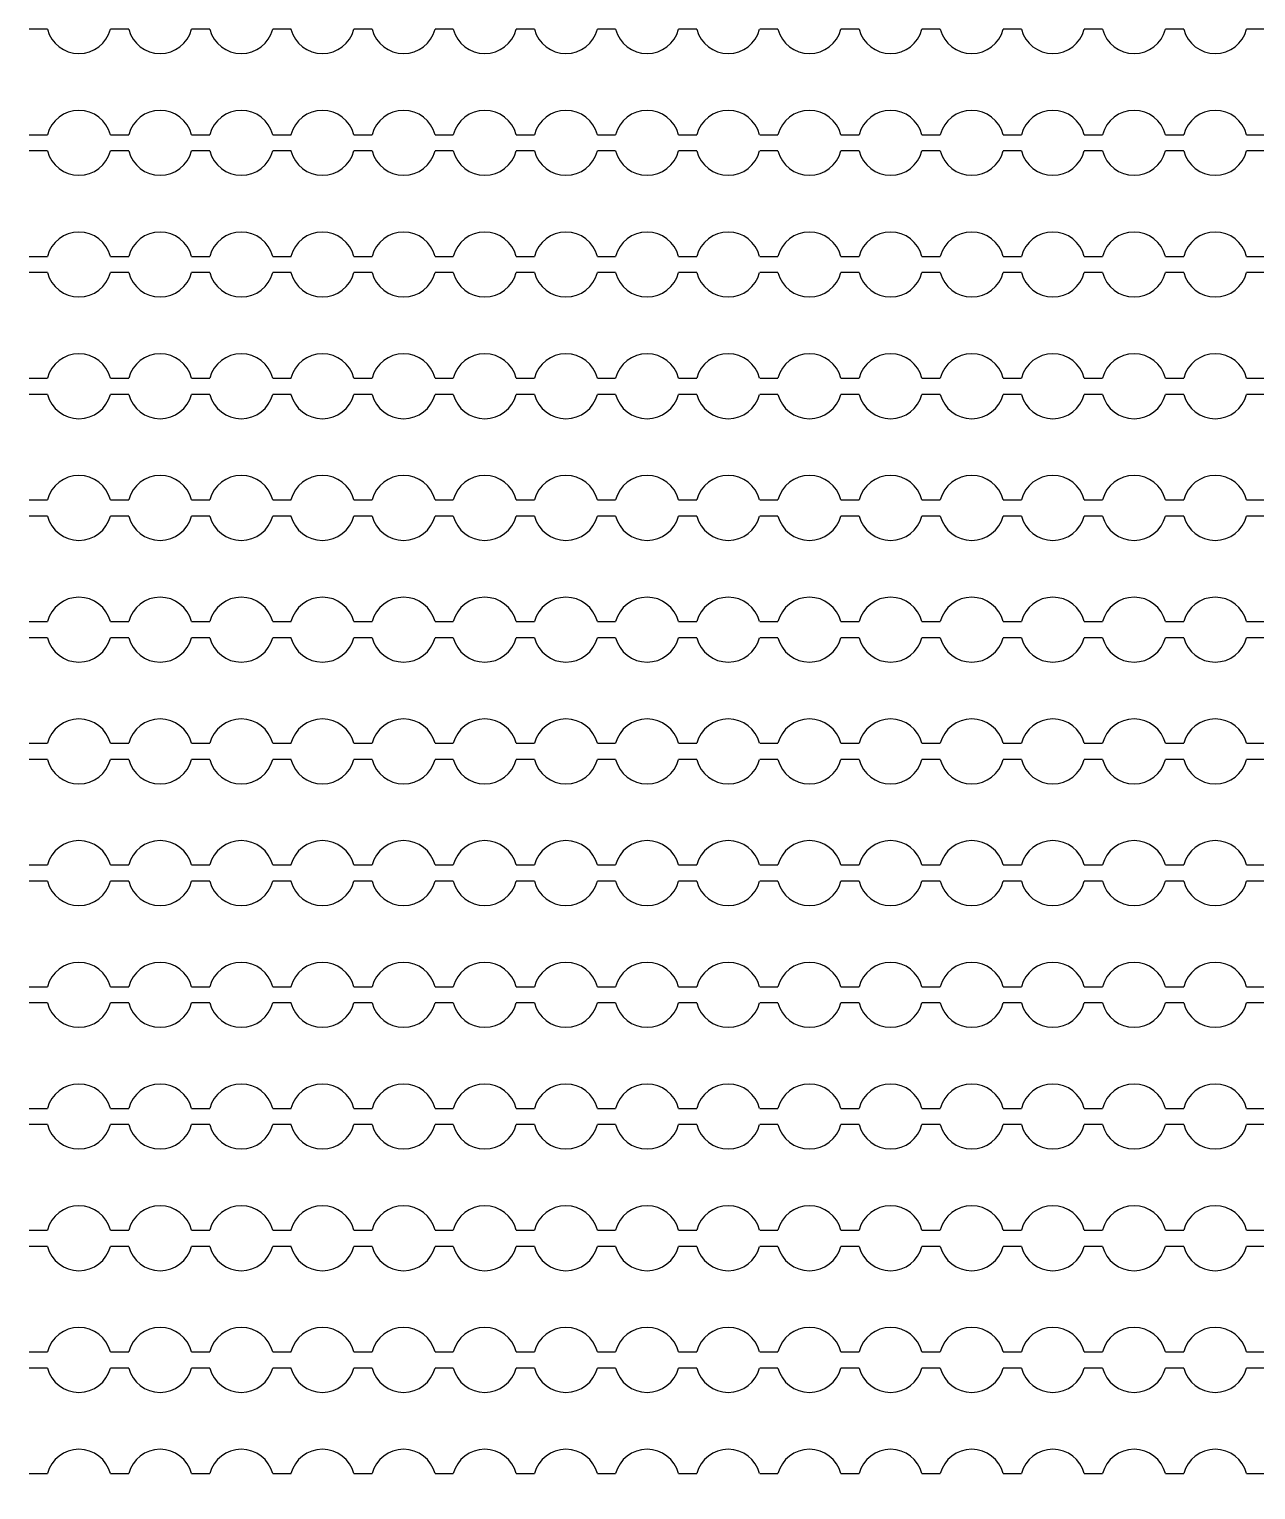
# Model space of a CAD drawing. Extents: x 4056 to 105656, y 4120 to 105720.
# Drawn here: x 34414 to 35170, y 32298 to 33198 of the extents above; entities that cross this region are included whole.
import ezdxf

# ---------------------------------------------------------------- set-up
doc = ezdxf.new("R2010")
doc.units = 13
doc.header["$MEASUREMENT"] = 0
doc.layers.add('Main Layer', color=7, linetype='Continuous', lineweight=0)

msp = doc.modelspace()

# ---------------------------------------------------------------- linework, layer by layer
for p, q in [((34425.14, 33197.98), (34413.87, 33197.98)), ((34475.14, 33197.98), (34463.87, 33197.98)), ((34525.14, 33197.98), (34513.87, 33197.98)), ((34575.14, 33197.98), (34563.87, 33197.98)), ((34625.14, 33197.98), (34613.87, 33197.98)), ((34675.14, 33197.98), (34663.87, 33197.98)), ((34725.14, 33197.98), (34713.87, 33197.98)), ((34775.14, 33197.98), (34763.87, 33197.98)), ((34825.14, 33197.98), (34813.87, 33197.98)), ((34875.14, 33197.98), (34863.87, 33197.98)), ((34925.14, 33197.98), (34913.87, 33197.98)), ((34975.14, 33197.98), (34963.87, 33197.98)), ((35025.14, 33197.98), (35013.87, 33197.98)), ((35075.14, 33197.98), (35063.87, 33197.98)), ((35125.14, 33197.98), (35113.87, 33197.98)), ((35175.14, 33197.98), (35163.87, 33197.98)), ((34413.87, 33132.98), (34425.14, 33132.98)), ((34463.87, 33132.98), (34475.14, 33132.98)), ((34513.87, 33132.98), (34525.14, 33132.98)), ((34563.87, 33132.98), (34575.14, 33132.98)), ((34613.87, 33132.98), (34625.14, 33132.98)), ((34663.87, 33132.98), (34675.14, 33132.98)), ((34713.87, 33132.98), (34725.14, 33132.98)), ((34763.87, 33132.98), (34775.14, 33132.98)), ((34813.87, 33132.98), (34825.14, 33132.98)), ((34863.87, 33132.98), (34875.14, 33132.98)), ((34913.87, 33132.98), (34925.14, 33132.98)), ((34963.87, 33132.98), (34975.14, 33132.98)), ((35013.87, 33132.98), (35025.14, 33132.98)), ((35063.87, 33132.98), (35075.14, 33132.98)), ((35113.87, 33132.98), (35125.14, 33132.98)), ((35163.87, 33132.98), (35175.14, 33132.98)), ((34425.14, 33122.98), (34413.87, 33122.98)), ((34475.14, 33122.98), (34463.87, 33122.98)), ((34525.14, 33122.98), (34513.87, 33122.98)), ((34575.14, 33122.98), (34563.87, 33122.98)), ((34625.14, 33122.98), (34613.87, 33122.98)), ((34675.14, 33122.98), (34663.87, 33122.98)), ((34725.14, 33122.98), (34713.87, 33122.98)), ((34775.14, 33122.98), (34763.87, 33122.98)), ((34825.14, 33122.98), (34813.87, 33122.98)), ((34875.14, 33122.98), (34863.87, 33122.98)), ((34925.14, 33122.98), (34913.87, 33122.98)), ((34975.14, 33122.98), (34963.87, 33122.98)), ((35025.14, 33122.98), (35013.87, 33122.98)), ((35075.14, 33122.98), (35063.87, 33122.98)), ((35125.14, 33122.98), (35113.87, 33122.98)), ((35175.14, 33122.98), (35163.87, 33122.98)), ((34413.87, 33057.98), (34425.14, 33057.98)), ((34463.87, 33057.98), (34475.14, 33057.98)), ((34513.87, 33057.98), (34525.14, 33057.98)), ((34563.87, 33057.98), (34575.14, 33057.98)), ((34613.87, 33057.98), (34625.14, 33057.98)), ((34663.87, 33057.98), (34675.14, 33057.98)), ((34713.87, 33057.98), (34725.14, 33057.98)), ((34763.87, 33057.98), (34775.14, 33057.98)), ((34813.87, 33057.98), (34825.14, 33057.98)), ((34863.87, 33057.98), (34875.14, 33057.98)), ((34913.87, 33057.98), (34925.14, 33057.98)), ((34963.87, 33057.98), (34975.14, 33057.98)), ((35013.87, 33057.98), (35025.14, 33057.98)), ((35063.87, 33057.98), (35075.14, 33057.98)), ((35113.87, 33057.98), (35125.14, 33057.98)), ((35163.87, 33057.98), (35175.14, 33057.98)), ((34425.14, 33047.98), (34413.87, 33047.98)), ((34475.14, 33047.98), (34463.87, 33047.98)), ((34525.14, 33047.98), (34513.87, 33047.98)), ((34575.14, 33047.98), (34563.87, 33047.98)), ((34625.14, 33047.98), (34613.87, 33047.98)), ((34675.14, 33047.98), (34663.87, 33047.98)), ((34725.14, 33047.98), (34713.87, 33047.98)), ((34775.14, 33047.98), (34763.87, 33047.98)), ((34825.14, 33047.98), (34813.87, 33047.98)), ((34875.14, 33047.98), (34863.87, 33047.98)), ((34925.14, 33047.98), (34913.87, 33047.98)), ((34975.14, 33047.98), (34963.87, 33047.98)), ((35025.14, 33047.98), (35013.87, 33047.98)), ((35075.14, 33047.98), (35063.87, 33047.98)), ((35125.14, 33047.98), (35113.87, 33047.98)), ((35175.14, 33047.98), (35163.87, 33047.98)), ((34413.87, 32982.98), (34425.14, 32982.98)), ((34463.87, 32982.98), (34475.14, 32982.98)), ((34513.87, 32982.98), (34525.14, 32982.98)), ((34563.87, 32982.98), (34575.14, 32982.98)), ((34613.87, 32982.98), (34625.14, 32982.98)), ((34663.87, 32982.98), (34675.14, 32982.98)), ((34713.87, 32982.98), (34725.14, 32982.98)), ((34763.87, 32982.98), (34775.14, 32982.98)), ((34813.87, 32982.98), (34825.14, 32982.98)), ((34863.87, 32982.98), (34875.14, 32982.98)), ((34913.87, 32982.98), (34925.14, 32982.98)), ((34963.87, 32982.98), (34975.14, 32982.98)), ((35013.87, 32982.98), (35025.14, 32982.98)), ((35063.87, 32982.98), (35075.14, 32982.98)), ((35113.87, 32982.98), (35125.14, 32982.98)), ((35163.87, 32982.98), (35175.14, 32982.98)), ((34425.14, 32972.98), (34413.87, 32972.98)), ((34475.14, 32972.98), (34463.87, 32972.98)), ((34525.14, 32972.98), (34513.87, 32972.98)), ((34575.14, 32972.98), (34563.87, 32972.98)), ((34625.14, 32972.98), (34613.87, 32972.98)), ((34675.14, 32972.98), (34663.87, 32972.98)), ((34725.14, 32972.98), (34713.87, 32972.98)), ((34775.14, 32972.98), (34763.87, 32972.98)), ((34825.14, 32972.98), (34813.87, 32972.98)), ((34875.14, 32972.98), (34863.87, 32972.98)), ((34925.14, 32972.98), (34913.87, 32972.98)), ((34975.14, 32972.98), (34963.87, 32972.98)), ((35025.14, 32972.98), (35013.87, 32972.98)), ((35075.14, 32972.98), (35063.87, 32972.98)), ((35125.14, 32972.98), (35113.87, 32972.98)), ((35175.14, 32972.98), (35163.87, 32972.98)), ((34413.87, 32907.98), (34425.14, 32907.98)), ((34463.87, 32907.98), (34475.14, 32907.98)), ((34513.87, 32907.98), (34525.14, 32907.98)), ((34563.87, 32907.98), (34575.14, 32907.98)), ((34613.87, 32907.98), (34625.14, 32907.98)), ((34663.87, 32907.98), (34675.14, 32907.98)), ((34713.87, 32907.98), (34725.14, 32907.98)), ((34763.87, 32907.98), (34775.14, 32907.98)), ((34813.87, 32907.98), (34825.14, 32907.98)), ((34863.87, 32907.98), (34875.14, 32907.98)), ((34913.87, 32907.98), (34925.14, 32907.98)), ((34963.87, 32907.98), (34975.14, 32907.98)), ((35013.87, 32907.98), (35025.14, 32907.98)), ((35063.87, 32907.98), (35075.14, 32907.98)), ((35113.87, 32907.98), (35125.14, 32907.98)), ((35163.87, 32907.98), (35175.14, 32907.98)), ((34425.14, 32897.98), (34413.87, 32897.98)), ((34475.14, 32897.98), (34463.87, 32897.98)), ((34525.14, 32897.98), (34513.87, 32897.98)), ((34575.14, 32897.98), (34563.87, 32897.98)), ((34625.14, 32897.98), (34613.87, 32897.98)), ((34675.14, 32897.98), (34663.87, 32897.98)), ((34725.14, 32897.98), (34713.87, 32897.98)), ((34775.14, 32897.98), (34763.87, 32897.98)), ((34825.14, 32897.98), (34813.87, 32897.98)), ((34875.14, 32897.98), (34863.87, 32897.98)), ((34925.14, 32897.98), (34913.87, 32897.98)), ((34975.14, 32897.98), (34963.87, 32897.98)), ((35025.14, 32897.98), (35013.87, 32897.98)), ((35075.14, 32897.98), (35063.87, 32897.98)), ((35125.14, 32897.98), (35113.87, 32897.98)), ((35175.14, 32897.98), (35163.87, 32897.98)), ((34413.87, 32832.98), (34425.14, 32832.98)), ((34463.87, 32832.98), (34475.14, 32832.98)), ((34513.87, 32832.98), (34525.14, 32832.98)), ((34563.87, 32832.98), (34575.14, 32832.98)), ((34613.87, 32832.98), (34625.14, 32832.98)), ((34663.87, 32832.98), (34675.14, 32832.98)), ((34713.87, 32832.98), (34725.14, 32832.98)), ((34763.87, 32832.98), (34775.14, 32832.98)), ((34813.87, 32832.98), (34825.14, 32832.98)), ((34863.87, 32832.98), (34875.14, 32832.98)), ((34913.87, 32832.98), (34925.14, 32832.98)), ((34963.87, 32832.98), (34975.14, 32832.98)), ((35013.87, 32832.98), (35025.14, 32832.98)), ((35063.87, 32832.98), (35075.14, 32832.98)), ((35113.87, 32832.98), (35125.14, 32832.98)), ((35163.87, 32832.98), (35175.14, 32832.98)), ((34425.14, 32822.98), (34413.87, 32822.98)), ((34475.14, 32822.98), (34463.87, 32822.98)), ((34525.14, 32822.98), (34513.87, 32822.98)), ((34575.14, 32822.98), (34563.87, 32822.98)), ((34625.14, 32822.98), (34613.87, 32822.98)), ((34675.14, 32822.98), (34663.87, 32822.98)), ((34725.14, 32822.98), (34713.87, 32822.98)), ((34775.14, 32822.98), (34763.87, 32822.98)), ((34825.14, 32822.98), (34813.87, 32822.98)), ((34875.14, 32822.98), (34863.87, 32822.98)), ((34925.14, 32822.98), (34913.87, 32822.98)), ((34975.14, 32822.98), (34963.87, 32822.98)), ((35025.14, 32822.98), (35013.87, 32822.98)), ((35075.14, 32822.98), (35063.87, 32822.98)), ((35125.14, 32822.98), (35113.87, 32822.98)), ((35175.14, 32822.98), (35163.87, 32822.98)), ((34413.87, 32757.98), (34425.14, 32757.98)), ((34463.87, 32757.98), (34475.14, 32757.98)), ((34513.87, 32757.98), (34525.14, 32757.98)), ((34563.87, 32757.98), (34575.14, 32757.98)), ((34613.87, 32757.98), (34625.14, 32757.98)), ((34663.87, 32757.98), (34675.14, 32757.98)), ((34713.87, 32757.98), (34725.14, 32757.98)), ((34763.87, 32757.98), (34775.14, 32757.98)), ((34813.87, 32757.98), (34825.14, 32757.98)), ((34863.87, 32757.98), (34875.14, 32757.98)), ((34913.87, 32757.98), (34925.14, 32757.98)), ((34963.87, 32757.98), (34975.14, 32757.98)), ((35013.87, 32757.98), (35025.14, 32757.98)), ((35063.87, 32757.98), (35075.14, 32757.98)), ((35113.87, 32757.98), (35125.14, 32757.98)), ((35163.87, 32757.98), (35175.14, 32757.98)), ((34425.14, 32747.98), (34413.87, 32747.98)), ((34475.14, 32747.98), (34463.87, 32747.98)), ((34525.14, 32747.98), (34513.87, 32747.98)), ((34575.14, 32747.98), (34563.87, 32747.98)), ((34625.14, 32747.98), (34613.87, 32747.98)), ((34675.14, 32747.98), (34663.87, 32747.98)), ((34725.14, 32747.98), (34713.87, 32747.98)), ((34775.14, 32747.98), (34763.87, 32747.98)), ((34825.14, 32747.98), (34813.87, 32747.98)), ((34875.14, 32747.98), (34863.87, 32747.98)), ((34925.14, 32747.98), (34913.87, 32747.98)), ((34975.14, 32747.98), (34963.87, 32747.98)), ((35025.14, 32747.98), (35013.87, 32747.98)), ((35075.14, 32747.98), (35063.87, 32747.98)), ((35125.14, 32747.98), (35113.87, 32747.98)), ((35175.14, 32747.98), (35163.87, 32747.98)), ((34413.87, 32682.98), (34425.14, 32682.98)), ((34463.87, 32682.98), (34475.14, 32682.98)), ((34513.87, 32682.98), (34525.14, 32682.98)), ((34563.87, 32682.98), (34575.14, 32682.98)), ((34613.87, 32682.98), (34625.14, 32682.98)), ((34663.87, 32682.98), (34675.14, 32682.98)), ((34713.87, 32682.98), (34725.14, 32682.98)), ((34763.87, 32682.98), (34775.14, 32682.98)), ((34813.87, 32682.98), (34825.14, 32682.98)), ((34863.87, 32682.98), (34875.14, 32682.98)), ((34913.87, 32682.98), (34925.14, 32682.98)), ((34963.87, 32682.98), (34975.14, 32682.98)), ((35013.87, 32682.98), (35025.14, 32682.98)), ((35063.87, 32682.98), (35075.14, 32682.98)), ((35113.87, 32682.98), (35125.14, 32682.98)), ((35163.87, 32682.98), (35175.14, 32682.98)), ((34425.14, 32672.98), (34413.87, 32672.98)), ((34475.14, 32672.98), (34463.87, 32672.98)), ((34525.14, 32672.98), (34513.87, 32672.98)), ((34575.14, 32672.98), (34563.87, 32672.98)), ((34625.14, 32672.98), (34613.87, 32672.98)), ((34675.14, 32672.98), (34663.87, 32672.98)), ((34725.14, 32672.98), (34713.87, 32672.98)), ((34775.14, 32672.98), (34763.87, 32672.98)), ((34825.14, 32672.98), (34813.87, 32672.98)), ((34875.14, 32672.98), (34863.87, 32672.98)), ((34925.14, 32672.98), (34913.87, 32672.98)), ((34975.14, 32672.98), (34963.87, 32672.98)), ((35025.14, 32672.98), (35013.87, 32672.98)), ((35075.14, 32672.98), (35063.87, 32672.98)), ((35125.14, 32672.98), (35113.87, 32672.98)), ((35175.14, 32672.98), (35163.87, 32672.98)), ((34413.87, 32607.98), (34425.14, 32607.98)), ((34463.87, 32607.98), (34475.14, 32607.98)), ((34513.87, 32607.98), (34525.14, 32607.98)), ((34563.87, 32607.98), (34575.14, 32607.98)), ((34613.87, 32607.98), (34625.14, 32607.98)), ((34663.87, 32607.98), (34675.14, 32607.98)), ((34713.87, 32607.98), (34725.14, 32607.98)), ((34763.87, 32607.98), (34775.14, 32607.98)), ((34813.87, 32607.98), (34825.14, 32607.98)), ((34863.87, 32607.98), (34875.14, 32607.98)), ((34913.87, 32607.98), (34925.14, 32607.98)), ((34963.87, 32607.98), (34975.14, 32607.98)), ((35013.87, 32607.98), (35025.14, 32607.98)), ((35063.87, 32607.98), (35075.14, 32607.98)), ((35113.87, 32607.98), (35125.14, 32607.98)), ((35163.87, 32607.98), (35175.14, 32607.98)), ((34425.14, 32597.98), (34413.87, 32597.98)), ((34475.14, 32597.98), (34463.87, 32597.98)), ((34525.14, 32597.98), (34513.87, 32597.98)), ((34575.14, 32597.98), (34563.87, 32597.98)), ((34625.14, 32597.98), (34613.87, 32597.98)), ((34675.14, 32597.98), (34663.87, 32597.98)), ((34725.14, 32597.98), (34713.87, 32597.98)), ((34775.14, 32597.98), (34763.87, 32597.98)), ((34825.14, 32597.98), (34813.87, 32597.98)), ((34875.14, 32597.98), (34863.87, 32597.98)), ((34925.14, 32597.98), (34913.87, 32597.98)), ((34975.14, 32597.98), (34963.87, 32597.98)), ((35025.14, 32597.98), (35013.87, 32597.98)), ((35075.14, 32597.98), (35063.87, 32597.98)), ((35125.14, 32597.98), (35113.87, 32597.98)), ((35175.14, 32597.98), (35163.87, 32597.98)), ((34413.87, 32532.98), (34425.14, 32532.98)), ((34463.87, 32532.98), (34475.14, 32532.98)), ((34513.87, 32532.98), (34525.14, 32532.98)), ((34563.87, 32532.98), (34575.14, 32532.98)), ((34613.87, 32532.98), (34625.14, 32532.98)), ((34663.87, 32532.98), (34675.14, 32532.98)), ((34713.87, 32532.98), (34725.14, 32532.98)), ((34763.87, 32532.98), (34775.14, 32532.98)), ((34813.87, 32532.98), (34825.14, 32532.98)), ((34863.87, 32532.98), (34875.14, 32532.98)), ((34913.87, 32532.98), (34925.14, 32532.98)), ((34963.87, 32532.98), (34975.14, 32532.98)), ((35013.87, 32532.98), (35025.14, 32532.98)), ((35063.87, 32532.98), (35075.14, 32532.98)), ((35113.87, 32532.98), (35125.14, 32532.98)), ((35163.87, 32532.98), (35175.14, 32532.98)), ((34425.14, 32522.98), (34413.87, 32522.98)), ((34475.14, 32522.98), (34463.87, 32522.98)), ((34525.14, 32522.98), (34513.87, 32522.98)), ((34575.14, 32522.98), (34563.87, 32522.98)), ((34625.14, 32522.98), (34613.87, 32522.98)), ((34675.14, 32522.98), (34663.87, 32522.98)), ((34725.14, 32522.98), (34713.87, 32522.98)), ((34775.14, 32522.98), (34763.87, 32522.98)), ((34825.14, 32522.98), (34813.87, 32522.98)), ((34875.14, 32522.98), (34863.87, 32522.98)), ((34925.14, 32522.98), (34913.87, 32522.98)), ((34975.14, 32522.98), (34963.87, 32522.98)), ((35025.14, 32522.98), (35013.87, 32522.98)), ((35075.14, 32522.98), (35063.87, 32522.98)), ((35125.14, 32522.98), (35113.87, 32522.98)), ((35175.14, 32522.98), (35163.87, 32522.98)), ((34413.87, 32457.98), (34425.14, 32457.98)), ((34463.87, 32457.98), (34475.14, 32457.98)), ((34513.87, 32457.98), (34525.14, 32457.98)), ((34563.87, 32457.98), (34575.14, 32457.98)), ((34613.87, 32457.98), (34625.14, 32457.98)), ((34663.87, 32457.98), (34675.14, 32457.98)), ((34713.87, 32457.98), (34725.14, 32457.98)), ((34763.87, 32457.98), (34775.14, 32457.98)), ((34813.87, 32457.98), (34825.14, 32457.98)), ((34863.87, 32457.98), (34875.14, 32457.98)), ((34913.87, 32457.98), (34925.14, 32457.98)), ((34963.87, 32457.98), (34975.14, 32457.98)), ((35013.87, 32457.98), (35025.14, 32457.98)), ((35063.87, 32457.98), (35075.14, 32457.98)), ((35113.87, 32457.98), (35125.14, 32457.98)), ((35163.87, 32457.98), (35175.14, 32457.98)), ((34425.14, 32447.98), (34413.87, 32447.98)), ((34475.14, 32447.98), (34463.87, 32447.98)), ((34525.14, 32447.98), (34513.87, 32447.98)), ((34575.14, 32447.98), (34563.87, 32447.98)), ((34625.14, 32447.98), (34613.87, 32447.98)), ((34675.14, 32447.98), (34663.87, 32447.98)), ((34725.14, 32447.98), (34713.87, 32447.98)), ((34775.14, 32447.98), (34763.87, 32447.98)), ((34825.14, 32447.98), (34813.87, 32447.98)), ((34875.14, 32447.98), (34863.87, 32447.98)), ((34925.14, 32447.98), (34913.87, 32447.98)), ((34975.14, 32447.98), (34963.87, 32447.98)), ((35025.14, 32447.98), (35013.87, 32447.98)), ((35075.14, 32447.98), (35063.87, 32447.98)), ((35125.14, 32447.98), (35113.87, 32447.98)), ((35175.14, 32447.98), (35163.87, 32447.98)), ((34413.87, 32382.98), (34425.14, 32382.98)), ((34463.87, 32382.98), (34475.14, 32382.98)), ((34513.87, 32382.98), (34525.14, 32382.98)), ((34563.87, 32382.98), (34575.14, 32382.98)), ((34613.87, 32382.98), (34625.14, 32382.98)), ((34663.87, 32382.98), (34675.14, 32382.98)), ((34713.87, 32382.98), (34725.14, 32382.98)), ((34763.87, 32382.98), (34775.14, 32382.98)), ((34813.87, 32382.98), (34825.14, 32382.98)), ((34863.87, 32382.98), (34875.14, 32382.98)), ((34913.87, 32382.98), (34925.14, 32382.98)), ((34963.87, 32382.98), (34975.14, 32382.98)), ((35013.87, 32382.98), (35025.14, 32382.98)), ((35063.87, 32382.98), (35075.14, 32382.98)), ((35113.87, 32382.98), (35125.14, 32382.98)), ((35163.87, 32382.98), (35175.14, 32382.98)), ((34425.14, 32372.98), (34413.87, 32372.98)), ((34475.14, 32372.98), (34463.87, 32372.98)), ((34525.14, 32372.98), (34513.87, 32372.98)), ((34575.14, 32372.98), (34563.87, 32372.98)), ((34625.14, 32372.98), (34613.87, 32372.98)), ((34675.14, 32372.98), (34663.87, 32372.98)), ((34725.14, 32372.98), (34713.87, 32372.98)), ((34775.14, 32372.98), (34763.87, 32372.98)), ((34825.14, 32372.98), (34813.87, 32372.98)), ((34875.14, 32372.98), (34863.87, 32372.98)), ((34925.14, 32372.98), (34913.87, 32372.98)), ((34975.14, 32372.98), (34963.87, 32372.98)), ((35025.14, 32372.98), (35013.87, 32372.98)), ((35075.14, 32372.98), (35063.87, 32372.98)), ((35125.14, 32372.98), (35113.87, 32372.98)), ((35175.14, 32372.98), (35163.87, 32372.98)), ((34413.87, 32307.98), (34425.14, 32307.98)), ((34463.87, 32307.98), (34475.14, 32307.98)), ((34513.87, 32307.98), (34525.14, 32307.98)), ((34563.87, 32307.98), (34575.14, 32307.98)), ((34613.87, 32307.98), (34625.14, 32307.98)), ((34663.87, 32307.98), (34675.14, 32307.98)), ((34713.87, 32307.98), (34725.14, 32307.98)), ((34763.87, 32307.98), (34775.14, 32307.98)), ((34813.87, 32307.98), (34825.14, 32307.98)), ((34863.87, 32307.98), (34875.14, 32307.98)), ((34913.87, 32307.98), (34925.14, 32307.98)), ((34963.87, 32307.98), (34975.14, 32307.98)), ((35013.87, 32307.98), (35025.14, 32307.98)), ((35063.87, 32307.98), (35075.14, 32307.98)), ((35113.87, 32307.98), (35125.14, 32307.98)), ((35163.87, 32307.98), (35175.14, 32307.98))]:
    msp.add_line(p, q)
for centre, start, end in [((34444.5, 33202.98), 194.47751, 345.52249), ((34494.5, 33202.98), 194.47751, 345.52249), ((34544.5, 33202.98), 194.47751, 345.52249), ((34594.5, 33202.98), 194.47751, 345.52249), ((34644.5, 33202.98), 194.47751, 345.52249), ((34694.5, 33202.98), 194.47751, 345.52249), ((34744.5, 33202.98), 194.47751, 345.52249), ((34794.5, 33202.98), 194.47751, 345.52249), ((34844.5, 33202.98), 194.47751, 345.52249), ((34894.5, 33202.98), 194.47751, 345.52249), ((34944.5, 33202.98), 194.47751, 345.52249), ((34994.5, 33202.98), 194.47751, 345.52249), ((35044.5, 33202.98), 194.47751, 345.52249), ((35094.5, 33202.98), 194.47751, 345.52249), ((35144.5, 33202.98), 194.47751, 345.52249), ((34444.5, 33127.98), 14.47751, 165.52249), ((34494.5, 33127.98), 14.47751, 165.52249), ((34544.5, 33127.98), 14.47751, 165.52249), ((34594.5, 33127.98), 14.47751, 165.52249), ((34644.5, 33127.98), 14.47751, 165.52249), ((34694.5, 33127.98), 14.47751, 165.52249), ((34744.5, 33127.98), 14.47751, 165.52249), ((34794.5, 33127.98), 14.47751, 165.52249), ((34844.5, 33127.98), 14.47751, 165.52249), ((34894.5, 33127.98), 14.47751, 165.52249), ((34944.5, 33127.98), 14.47751, 165.52249), ((34994.5, 33127.98), 14.47751, 165.52249), ((35044.5, 33127.98), 14.47751, 165.52249), ((35094.5, 33127.98), 14.47751, 165.52249), ((35144.5, 33127.98), 14.47751, 165.52249), ((34444.5, 33127.98), 194.47751, 345.52249), ((34494.5, 33127.98), 194.47751, 345.52249), ((34544.5, 33127.98), 194.47751, 345.52249), ((34594.5, 33127.98), 194.47751, 345.52249), ((34644.5, 33127.98), 194.47751, 345.52249), ((34694.5, 33127.98), 194.47751, 345.52249), ((34744.5, 33127.98), 194.47751, 345.52249), ((34794.5, 33127.98), 194.47751, 345.52249), ((34844.5, 33127.98), 194.47751, 345.52249), ((34894.5, 33127.98), 194.47751, 345.52249), ((34944.5, 33127.98), 194.47751, 345.52249), ((34994.5, 33127.98), 194.47751, 345.52249), ((35044.5, 33127.98), 194.47751, 345.52249), ((35094.5, 33127.98), 194.47751, 345.52249), ((35144.5, 33127.98), 194.47751, 345.52249), ((34444.5, 33052.98), 14.47751, 165.52249), ((34494.5, 33052.98), 14.47751, 165.52249), ((34544.5, 33052.98), 14.47751, 165.52249), ((34594.5, 33052.98), 14.47751, 165.52249), ((34644.5, 33052.98), 14.47751, 165.52249), ((34694.5, 33052.98), 14.47751, 165.52249), ((34744.5, 33052.98), 14.47751, 165.52249), ((34794.5, 33052.98), 14.47751, 165.52249), ((34844.5, 33052.98), 14.47751, 165.52249), ((34894.5, 33052.98), 14.47751, 165.52249), ((34944.5, 33052.98), 14.47751, 165.52249), ((34994.5, 33052.98), 14.47751, 165.52249), ((35044.5, 33052.98), 14.47751, 165.52249), ((35094.5, 33052.98), 14.47751, 165.52249), ((35144.5, 33052.98), 14.47751, 165.52249), ((34444.5, 33052.98), 194.47751, 345.52249), ((34494.5, 33052.98), 194.47751, 345.52249), ((34544.5, 33052.98), 194.47751, 345.52249), ((34594.5, 33052.98), 194.47751, 345.52249), ((34644.5, 33052.98), 194.47751, 345.52249), ((34694.5, 33052.98), 194.47751, 345.52249), ((34744.5, 33052.98), 194.47751, 345.52249), ((34794.5, 33052.98), 194.47751, 345.52249), ((34844.5, 33052.98), 194.47751, 345.52249), ((34894.5, 33052.98), 194.47751, 345.52249), ((34944.5, 33052.98), 194.47751, 345.52249), ((34994.5, 33052.98), 194.47751, 345.52249), ((35044.5, 33052.98), 194.47751, 345.52249), ((35094.5, 33052.98), 194.47751, 345.52249), ((35144.5, 33052.98), 194.47751, 345.52249), ((34444.5, 32977.98), 14.47751, 165.52249), ((34494.5, 32977.98), 14.47751, 165.52249), ((34544.5, 32977.98), 14.47751, 165.52249), ((34594.5, 32977.98), 14.47751, 165.52249), ((34644.5, 32977.98), 14.47751, 165.52249), ((34694.5, 32977.98), 14.47751, 165.52249), ((34744.5, 32977.98), 14.47751, 165.52249), ((34794.5, 32977.98), 14.47751, 165.52249), ((34844.5, 32977.98), 14.47751, 165.52249), ((34894.5, 32977.98), 14.47751, 165.52249), ((34944.5, 32977.98), 14.47751, 165.52249), ((34994.5, 32977.98), 14.47751, 165.52249), ((35044.5, 32977.98), 14.47751, 165.52249), ((35094.5, 32977.98), 14.47751, 165.52249), ((35144.5, 32977.98), 14.47751, 165.52249), ((34444.5, 32977.98), 194.47751, 345.52249), ((34494.5, 32977.98), 194.47751, 345.52249), ((34544.5, 32977.98), 194.47751, 345.52249), ((34594.5, 32977.98), 194.47751, 345.52249), ((34644.5, 32977.98), 194.47751, 345.52249), ((34694.5, 32977.98), 194.47751, 345.52249), ((34744.5, 32977.98), 194.47751, 345.52249), ((34794.5, 32977.98), 194.47751, 345.52249), ((34844.5, 32977.98), 194.47751, 345.52249), ((34894.5, 32977.98), 194.47751, 345.52249), ((34944.5, 32977.98), 194.47751, 345.52249), ((34994.5, 32977.98), 194.47751, 345.52249), ((35044.5, 32977.98), 194.47751, 345.52249), ((35094.5, 32977.98), 194.47751, 345.52249), ((35144.5, 32977.98), 194.47751, 345.52249), ((34444.5, 32902.98), 14.47751, 165.52249), ((34494.5, 32902.98), 14.47751, 165.52249), ((34544.5, 32902.98), 14.47751, 165.52249), ((34594.5, 32902.98), 14.47751, 165.52249), ((34644.5, 32902.98), 14.47751, 165.52249), ((34694.5, 32902.98), 14.47751, 165.52249), ((34744.5, 32902.98), 14.47751, 165.52249), ((34794.5, 32902.98), 14.47751, 165.52249), ((34844.5, 32902.98), 14.47751, 165.52249), ((34894.5, 32902.98), 14.47751, 165.52249), ((34944.5, 32902.98), 14.47751, 165.52249), ((34994.5, 32902.98), 14.47751, 165.52249), ((35044.5, 32902.98), 14.47751, 165.52249), ((35094.5, 32902.98), 14.47751, 165.52249), ((35144.5, 32902.98), 14.47751, 165.52249), ((34444.5, 32902.98), 194.47751, 345.52249), ((34494.5, 32902.98), 194.47751, 345.52249), ((34544.5, 32902.98), 194.47751, 345.52249), ((34594.5, 32902.98), 194.47751, 345.52249), ((34644.5, 32902.98), 194.47751, 345.52249), ((34694.5, 32902.98), 194.47751, 345.52249), ((34744.5, 32902.98), 194.47751, 345.52249), ((34794.5, 32902.98), 194.47751, 345.52249), ((34844.5, 32902.98), 194.47751, 345.52249), ((34894.5, 32902.98), 194.47751, 345.52249), ((34944.5, 32902.98), 194.47751, 345.52249), ((34994.5, 32902.98), 194.47751, 345.52249), ((35044.5, 32902.98), 194.47751, 345.52249), ((35094.5, 32902.98), 194.47751, 345.52249), ((35144.5, 32902.98), 194.47751, 345.52249), ((34444.5, 32827.98), 14.47751, 165.52249), ((34494.5, 32827.98), 14.47751, 165.52249), ((34544.5, 32827.98), 14.47751, 165.52249), ((34594.5, 32827.98), 14.47751, 165.52249), ((34644.5, 32827.98), 14.47751, 165.52249), ((34694.5, 32827.98), 14.47751, 165.52249), ((34744.5, 32827.98), 14.47751, 165.52249), ((34794.5, 32827.98), 14.47751, 165.52249), ((34844.5, 32827.98), 14.47751, 165.52249), ((34894.5, 32827.98), 14.47751, 165.52249), ((34944.5, 32827.98), 14.47751, 165.52249), ((34994.5, 32827.98), 14.47751, 165.52249), ((35044.5, 32827.98), 14.47751, 165.52249), ((35094.5, 32827.98), 14.47751, 165.52249), ((35144.5, 32827.98), 14.47751, 165.52249), ((34444.5, 32827.98), 194.47751, 345.52249), ((34494.5, 32827.98), 194.47751, 345.52249), ((34544.5, 32827.98), 194.47751, 345.52249), ((34594.5, 32827.98), 194.47751, 345.52249), ((34644.5, 32827.98), 194.47751, 345.52249), ((34694.5, 32827.98), 194.47751, 345.52249), ((34744.5, 32827.98), 194.47751, 345.52249), ((34794.5, 32827.98), 194.47751, 345.52249), ((34844.5, 32827.98), 194.47751, 345.52249), ((34894.5, 32827.98), 194.47751, 345.52249), ((34944.5, 32827.98), 194.47751, 345.52249), ((34994.5, 32827.98), 194.47751, 345.52249), ((35044.5, 32827.98), 194.47751, 345.52249), ((35094.5, 32827.98), 194.47751, 345.52249), ((35144.5, 32827.98), 194.47751, 345.52249), ((34444.5, 32752.98), 14.47751, 165.52249), ((34494.5, 32752.98), 14.47751, 165.52249), ((34544.5, 32752.98), 14.47751, 165.52249), ((34594.5, 32752.98), 14.47751, 165.52249), ((34644.5, 32752.98), 14.47751, 165.52249), ((34694.5, 32752.98), 14.47751, 165.52249), ((34744.5, 32752.98), 14.47751, 165.52249), ((34794.5, 32752.98), 14.47751, 165.52249), ((34844.5, 32752.98), 14.47751, 165.52249), ((34894.5, 32752.98), 14.47751, 165.52249), ((34944.5, 32752.98), 14.47751, 165.52249), ((34994.5, 32752.98), 14.47751, 165.52249), ((35044.5, 32752.98), 14.47751, 165.52249), ((35094.5, 32752.98), 14.47751, 165.52249), ((35144.5, 32752.98), 14.47751, 165.52249), ((34444.5, 32752.98), 194.47751, 345.52249), ((34494.5, 32752.98), 194.47751, 345.52249), ((34544.5, 32752.98), 194.47751, 345.52249), ((34594.5, 32752.98), 194.47751, 345.52249), ((34644.5, 32752.98), 194.47751, 345.52249), ((34694.5, 32752.98), 194.47751, 345.52249), ((34744.5, 32752.98), 194.47751, 345.52249), ((34794.5, 32752.98), 194.47751, 345.52249), ((34844.5, 32752.98), 194.47751, 345.52249), ((34894.5, 32752.98), 194.47751, 345.52249), ((34944.5, 32752.98), 194.47751, 345.52249), ((34994.5, 32752.98), 194.47751, 345.52249), ((35044.5, 32752.98), 194.47751, 345.52249), ((35094.5, 32752.98), 194.47751, 345.52249), ((35144.5, 32752.98), 194.47751, 345.52249), ((34444.5, 32677.98), 14.47751, 165.52249), ((34494.5, 32677.98), 14.47751, 165.52249), ((34544.5, 32677.98), 14.47751, 165.52249), ((34594.5, 32677.98), 14.47751, 165.52249), ((34644.5, 32677.98), 14.47751, 165.52249), ((34694.5, 32677.98), 14.47751, 165.52249), ((34744.5, 32677.98), 14.47751, 165.52249), ((34794.5, 32677.98), 14.47751, 165.52249), ((34844.5, 32677.98), 14.47751, 165.52249), ((34894.5, 32677.98), 14.47751, 165.52249), ((34944.5, 32677.98), 14.47751, 165.52249), ((34994.5, 32677.98), 14.47751, 165.52249), ((35044.5, 32677.98), 14.47751, 165.52249), ((35094.5, 32677.98), 14.47751, 165.52249), ((35144.5, 32677.98), 14.47751, 165.52249), ((34444.5, 32677.98), 194.47751, 345.52249), ((34494.5, 32677.98), 194.47751, 345.52249), ((34544.5, 32677.98), 194.47751, 345.52249), ((34594.5, 32677.98), 194.47751, 345.52249), ((34644.5, 32677.98), 194.47751, 345.52249), ((34694.5, 32677.98), 194.47751, 345.52249), ((34744.5, 32677.98), 194.47751, 345.52249), ((34794.5, 32677.98), 194.47751, 345.52249), ((34844.5, 32677.98), 194.47751, 345.52249), ((34894.5, 32677.98), 194.47751, 345.52249), ((34944.5, 32677.98), 194.47751, 345.52249), ((34994.5, 32677.98), 194.47751, 345.52249), ((35044.5, 32677.98), 194.47751, 345.52249), ((35094.5, 32677.98), 194.47751, 345.52249), ((35144.5, 32677.98), 194.47751, 345.52249), ((34444.5, 32602.98), 14.47751, 165.52249), ((34494.5, 32602.98), 14.47751, 165.52249), ((34544.5, 32602.98), 14.47751, 165.52249), ((34594.5, 32602.98), 14.47751, 165.52249), ((34644.5, 32602.98), 14.47751, 165.52249), ((34694.5, 32602.98), 14.47751, 165.52249), ((34744.5, 32602.98), 14.47751, 165.52249), ((34794.5, 32602.98), 14.47751, 165.52249), ((34844.5, 32602.98), 14.47751, 165.52249), ((34894.5, 32602.98), 14.47751, 165.52249), ((34944.5, 32602.98), 14.47751, 165.52249), ((34994.5, 32602.98), 14.47751, 165.52249), ((35044.5, 32602.98), 14.47751, 165.52249), ((35094.5, 32602.98), 14.47751, 165.52249), ((35144.5, 32602.98), 14.47751, 165.52249), ((34444.5, 32602.98), 194.47751, 345.52249), ((34494.5, 32602.98), 194.47751, 345.52249), ((34544.5, 32602.98), 194.47751, 345.52249), ((34594.5, 32602.98), 194.47751, 345.52249), ((34644.5, 32602.98), 194.47751, 345.52249), ((34694.5, 32602.98), 194.47751, 345.52249), ((34744.5, 32602.98), 194.47751, 345.52249), ((34794.5, 32602.98), 194.47751, 345.52249), ((34844.5, 32602.98), 194.47751, 345.52249), ((34894.5, 32602.98), 194.47751, 345.52249), ((34944.5, 32602.98), 194.47751, 345.52249), ((34994.5, 32602.98), 194.47751, 345.52249), ((35044.5, 32602.98), 194.47751, 345.52249), ((35094.5, 32602.98), 194.47751, 345.52249), ((35144.5, 32602.98), 194.47751, 345.52249), ((34444.5, 32527.98), 14.47751, 165.52249), ((34494.5, 32527.98), 14.47751, 165.52249), ((34544.5, 32527.98), 14.47751, 165.52249), ((34594.5, 32527.98), 14.47751, 165.52249), ((34644.5, 32527.98), 14.47751, 165.52249), ((34694.5, 32527.98), 14.47751, 165.52249), ((34744.5, 32527.98), 14.47751, 165.52249), ((34794.5, 32527.98), 14.47751, 165.52249), ((34844.5, 32527.98), 14.47751, 165.52249), ((34894.5, 32527.98), 14.47751, 165.52249), ((34944.5, 32527.98), 14.47751, 165.52249), ((34994.5, 32527.98), 14.47751, 165.52249), ((35044.5, 32527.98), 14.47751, 165.52249), ((35094.5, 32527.98), 14.47751, 165.52249), ((35144.5, 32527.98), 14.47751, 165.52249), ((34444.5, 32527.98), 194.47751, 345.52249), ((34494.5, 32527.98), 194.47751, 345.52249), ((34544.5, 32527.98), 194.47751, 345.52249), ((34594.5, 32527.98), 194.47751, 345.52249), ((34644.5, 32527.98), 194.47751, 345.52249), ((34694.5, 32527.98), 194.47751, 345.52249), ((34744.5, 32527.98), 194.47751, 345.52249), ((34794.5, 32527.98), 194.47751, 345.52249), ((34844.5, 32527.98), 194.47751, 345.52249), ((34894.5, 32527.98), 194.47751, 345.52249), ((34944.5, 32527.98), 194.47751, 345.52249), ((34994.5, 32527.98), 194.47751, 345.52249), ((35044.5, 32527.98), 194.47751, 345.52249), ((35094.5, 32527.98), 194.47751, 345.52249), ((35144.5, 32527.98), 194.47751, 345.52249), ((34444.5, 32452.98), 14.47751, 165.52249), ((34494.5, 32452.98), 14.47751, 165.52249), ((34544.5, 32452.98), 14.47751, 165.52249), ((34594.5, 32452.98), 14.47751, 165.52249), ((34644.5, 32452.98), 14.47751, 165.52249), ((34694.5, 32452.98), 14.47751, 165.52249), ((34744.5, 32452.98), 14.47751, 165.52249), ((34794.5, 32452.98), 14.47751, 165.52249), ((34844.5, 32452.98), 14.47751, 165.52249), ((34894.5, 32452.98), 14.47751, 165.52249), ((34944.5, 32452.98), 14.47751, 165.52249), ((34994.5, 32452.98), 14.47751, 165.52249), ((35044.5, 32452.98), 14.47751, 165.52249), ((35094.5, 32452.98), 14.47751, 165.52249), ((35144.5, 32452.98), 14.47751, 165.52249), ((34444.5, 32452.98), 194.47751, 345.52249), ((34494.5, 32452.98), 194.47751, 345.52249), ((34544.5, 32452.98), 194.47751, 345.52249), ((34594.5, 32452.98), 194.47751, 345.52249), ((34644.5, 32452.98), 194.47751, 345.52249), ((34694.5, 32452.98), 194.47751, 345.52249), ((34744.5, 32452.98), 194.47751, 345.52249), ((34794.5, 32452.98), 194.47751, 345.52249), ((34844.5, 32452.98), 194.47751, 345.52249), ((34894.5, 32452.98), 194.47751, 345.52249), ((34944.5, 32452.98), 194.47751, 345.52249), ((34994.5, 32452.98), 194.47751, 345.52249), ((35044.5, 32452.98), 194.47751, 345.52249), ((35094.5, 32452.98), 194.47751, 345.52249), ((35144.5, 32452.98), 194.47751, 345.52249), ((34444.5, 32377.98), 14.47751, 165.52249), ((34494.5, 32377.98), 14.47751, 165.52249), ((34544.5, 32377.98), 14.47751, 165.52249), ((34594.5, 32377.98), 14.47751, 165.52249), ((34644.5, 32377.98), 14.47751, 165.52249), ((34694.5, 32377.98), 14.47751, 165.52249), ((34744.5, 32377.98), 14.47751, 165.52249), ((34794.5, 32377.98), 14.47751, 165.52249), ((34844.5, 32377.98), 14.47751, 165.52249), ((34894.5, 32377.98), 14.47751, 165.52249), ((34944.5, 32377.98), 14.47751, 165.52249), ((34994.5, 32377.98), 14.47751, 165.52249), ((35044.5, 32377.98), 14.47751, 165.52249), ((35094.5, 32377.98), 14.47751, 165.52249), ((35144.5, 32377.98), 14.47751, 165.52249), ((34444.5, 32377.98), 194.47751, 345.52249), ((34494.5, 32377.98), 194.47751, 345.52249), ((34544.5, 32377.98), 194.47751, 345.52249), ((34594.5, 32377.98), 194.47751, 345.52249), ((34644.5, 32377.98), 194.47751, 345.52249), ((34694.5, 32377.98), 194.47751, 345.52249), ((34744.5, 32377.98), 194.47751, 345.52249), ((34794.5, 32377.98), 194.47751, 345.52249), ((34844.5, 32377.98), 194.47751, 345.52249), ((34894.5, 32377.98), 194.47751, 345.52249), ((34944.5, 32377.98), 194.47751, 345.52249), ((34994.5, 32377.98), 194.47751, 345.52249), ((35044.5, 32377.98), 194.47751, 345.52249), ((35094.5, 32377.98), 194.47751, 345.52249), ((35144.5, 32377.98), 194.47751, 345.52249), ((34444.5, 32302.98), 14.47751, 165.52249), ((34494.5, 32302.98), 14.47751, 165.52249), ((34544.5, 32302.98), 14.47751, 165.52249), ((34594.5, 32302.98), 14.47751, 165.52249), ((34644.5, 32302.98), 14.47751, 165.52249), ((34694.5, 32302.98), 14.47751, 165.52249), ((34744.5, 32302.98), 14.47751, 165.52249), ((34794.5, 32302.98), 14.47751, 165.52249), ((34844.5, 32302.98), 14.47751, 165.52249), ((34894.5, 32302.98), 14.47751, 165.52249), ((34944.5, 32302.98), 14.47751, 165.52249), ((34994.5, 32302.98), 14.47751, 165.52249), ((35044.5, 32302.98), 14.47751, 165.52249), ((35094.5, 32302.98), 14.47751, 165.52249), ((35144.5, 32302.98), 14.47751, 165.52249)]:
    msp.add_arc(centre, 20, start, end)
at = {"layer": 'Main Layer'}
msp.add_circle((54856, 54920.5), 50800, dxfattribs=at)

doc.saveas('drawing.dxf')
